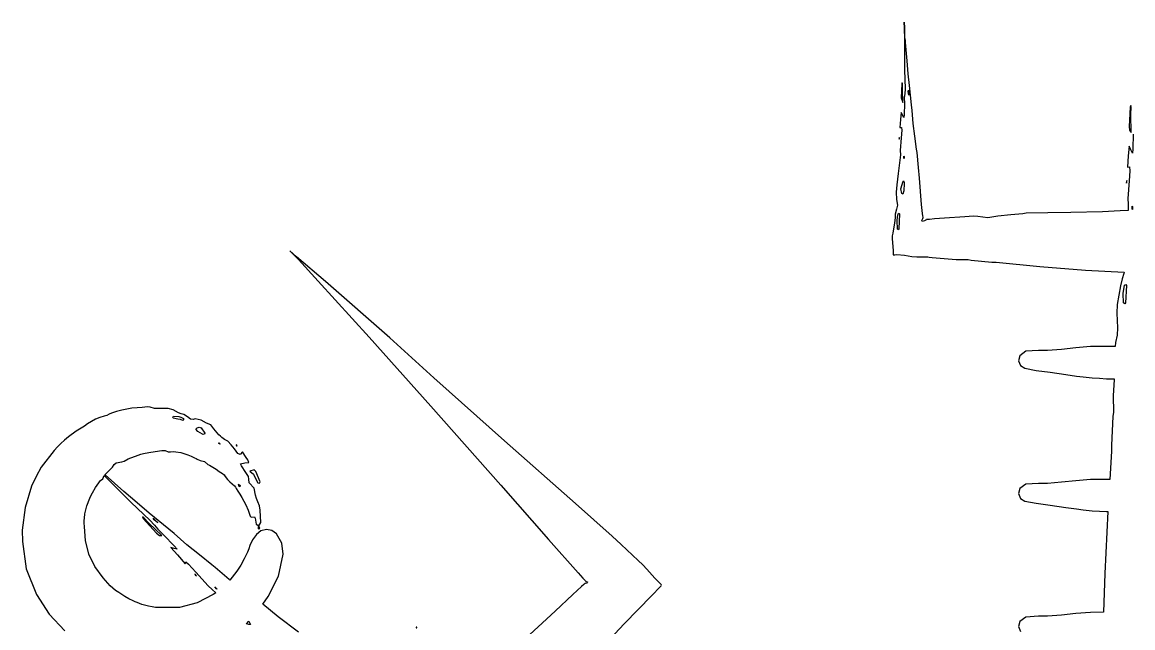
# Model space of a CAD drawing. Extents: x 0 to 225, y 0 to 227.
# Drawn here: x 27.4 to 112.3, y 180.3 to 226.7 of the extents above; entities that cross this region are included whole.
import ezdxf

# ---------------------------------------------------------------- set-up
doc = ezdxf.new("R2010")
doc.units = 0

msp = doc.modelspace()

# ---------------------------------------------------------------- linework, layer by layer
at = {"layer": 'Layer 1'}
for p, q in [((94.8482, 226.66), (94.850427, 226.537358)), ((94.852577, 226.519316), (94.8482, 226.66)), ((94.8482, 226.66), (94.8482, 226.66)), ((94.850427, 226.537358), (94.855267, 226.356756)), ((94.855267, 226.356756), (94.852577, 226.519316)), ((94.8553, 226.357), (94.856147, 226.303688)), ((94.856302, 226.318477), (94.8553, 226.357)), ((94.856697, 226.30307), (94.855777, 225.964373)), ((94.855777, 225.964373), (94.858235, 224.652953)), ((94.856147, 226.303688), (94.856223, 226.302729)), ((94.856223, 226.302729), (94.856302, 226.318477)), ((94.869758, 226.101764), (94.856697, 226.30307)), ((94.896569, 225.449145), (94.869758, 226.101764)), ((94.933904, 225.250461), (94.896569, 225.449145)), ((94.948729, 225.11572), (94.933904, 225.250461)), ((95.059735, 223.71), (94.948729, 225.11572)), ((94.858235, 224.652953), (94.867145, 223.740261)), ((94.867145, 223.740261), (94.873291, 223.005174)), ((95.150075, 222.719452), (95.059735, 223.71)), ((94.873291, 223.005174), (94.908851, 221.553444)), ((95.23642, 221.8068), (95.150075, 222.719452)), ((94.664593, 221.93417), (94.600678, 220.86373)), ((94.698623, 222.028196), (94.664593, 221.93417)), ((94.720901, 221.933369), (94.698623, 222.028196)), ((94.716984, 221.520348), (94.720901, 221.933369)), ((95.406343, 220.32772), (95.23642, 221.8068)), ((94.600678, 220.86373), (94.7388, 220.521)), ((94.7388, 220.521), (94.716984, 221.520348)), ((94.880657, 221.187515), (94.85162, 220.90382)), ((94.85162, 220.90382), (94.860529, 220.423007)), ((94.908851, 221.553444), (94.880657, 221.187515)), ((95.151171, 221.35695), (95.167842, 221.453089)), ((95.1512, 221.357), (95.151171, 221.35695)), ((95.185741, 221.083971), (95.1512, 221.357)), ((95.167842, 221.453089), (95.181747, 221.39148)), ((95.181747, 221.39148), (95.185741, 221.083971)), ((94.7388, 220.521), (94.7388, 220.521)), ((94.860529, 220.423007), (94.842019, 219.601741)), ((95.455969, 219.916201), (95.406343, 220.32772)), ((112.122567, 220.164531), (112.045438, 218.694591)), ((112.160283, 220.293628), (112.122567, 220.164531)), ((112.184328, 220.163419), (112.160283, 220.293628)), ((112.17872, 219.59626), (112.184328, 220.163419)), ((94.548415, 219.217721), (94.49825, 218.595176)), ((94.599192, 219.752309), (94.548415, 219.217721)), ((94.825963, 219.364217), (94.599192, 219.752309)), ((94.842019, 219.601741), (94.825963, 219.364217)), ((95.531636, 218.923155), (95.455969, 219.916201)), ((112.2, 218.224), (112.17872, 219.59626)), ((94.49825, 218.595176), (94.624849, 218.60844)), ((94.655193, 218.393576), (94.610252, 217.822576)), ((94.624849, 218.60844), (94.655193, 218.393576)), ((95.661309, 217.937562), (95.531636, 218.923155)), ((112.045438, 218.694591), (112.058805, 218.406199)), ((112.058805, 218.406199), (112.2, 218.224)), ((94.460987, 217.838901), (94.448313, 217.773259)), ((94.448313, 217.773259), (94.453305, 217.705889)), ((94.453305, 217.705889), (94.4752, 217.793)), ((94.4752, 217.793), (94.460987, 217.838901)), ((94.4752, 217.793), (94.4752, 217.793)), ((94.610252, 217.822576), (94.536507, 216.845854)), ((95.794591, 216.945323), (95.661309, 217.937562)), ((112.2, 218.224), (112.2, 218.224)), ((112.338196, 218.089389), (112.317072, 216.961629)), ((94.536507, 216.845854), (94.556633, 216.522944)), ((95.822551, 216.696889), (95.794591, 216.945323)), ((95.947615, 215.555239), (95.822551, 216.696889)), ((112.036833, 217.168351), (111.974225, 216.434227)), ((112.160272, 216.891518), (112.036833, 217.168351)), ((112.298405, 216.635454), (112.160272, 216.891518)), ((112.317072, 216.961629), (112.298405, 216.635454)), ((94.556633, 216.522944), (94.380024, 215.085844)), ((94.806403, 216.251626), (94.8094, 216.41)), ((94.829373, 216.236186), (94.806403, 216.251626)), ((94.8094, 216.41), (94.834673, 216.396736)), ((94.834673, 216.396736), (94.829373, 216.236186)), ((111.974225, 216.434227), (111.910082, 215.579377)), ((94.380024, 215.085844), (94.271786, 214.223777)), ((96.024588, 214.723745), (95.947615, 215.555239)), ((111.910082, 215.579377), (112.059942, 215.597583)), ((112.094819, 215.302557), (112.038202, 214.518462)), ((112.059942, 215.597583), (112.094819, 215.302557)), ((94.271786, 214.223777), (94.229918, 213.65996)), ((94.586385, 213.9199), (94.754389, 214.497391)), ((94.754389, 214.497391), (94.793336, 214.51963)), ((94.793336, 214.51963), (94.845496, 214.410737)), ((94.846653, 214.31963), (94.818614, 213.765685)), ((94.845496, 214.410737), (94.8467, 214.32)), ((94.8467, 214.32), (94.846653, 214.31963)), ((96.174614, 212.721255), (96.024588, 214.723745)), ((111.858408, 214.541071), (111.842429, 214.450884)), ((111.842429, 214.450884), (111.847808, 214.358394)), ((111.847808, 214.358394), (111.875, 214.478)), ((111.875, 214.478), (111.858408, 214.541071)), ((111.875, 214.478), (111.875, 214.478)), ((112.038202, 214.518462), (111.942247, 213.177192)), ((94.229918, 213.65996), (94.241365, 213.101366)), ((94.665738, 213.566685), (94.586385, 213.9199)), ((94.747864, 213.504692), (94.665738, 213.566685)), ((94.818614, 213.765685), (94.747864, 213.504692)), ((111.942247, 213.177192), (111.964446, 212.73379)), ((94.242133, 212.361098), (94.155175, 211.974389)), ((94.241365, 213.101366), (94.336852, 212.670063)), ((94.336852, 212.670063), (94.242133, 212.361098)), ((96.246298, 212.02216), (96.174614, 212.721255)), ((111.964446, 212.73379), (111.956843, 212.259316)), ((112.272699, 212.361442), (112.277, 212.579)), ((112.301204, 212.340242), (112.272699, 212.361442)), ((112.277, 212.579), (112.276467, 212.57892)), ((112.276467, 212.57892), (112.307811, 212.560714)), ((112.307811, 212.560714), (112.301204, 212.340242)), ((94.146341, 211.684036), (94.109466, 211.301975)), ((94.154483, 211.835307), (94.146341, 211.684036)), ((94.155175, 211.974389), (94.154483, 211.835307)), ((94.306256, 211.494435), (94.330837, 211.743137)), ((94.318702, 210.823495), (94.306256, 211.494435)), ((94.330837, 211.743137), (94.370399, 212.008739)), ((94.370399, 212.008739), (94.453903, 212.054255)), ((94.483632, 211.993877), (94.438, 210.851)), ((94.453903, 212.054255), (94.483632, 211.993877)), ((96.193909, 211.490852), (96.242149, 211.588783)), ((96.226557, 211.424942), (96.193909, 211.490852)), ((96.399325, 211.464619), (96.226557, 211.424942)), ((96.242149, 211.588783), (96.264352, 211.648281)), ((96.271187, 211.84655), (96.246298, 212.02216)), ((96.264352, 211.648281), (96.284477, 211.720529)), ((96.284017, 211.758708), (96.271187, 211.84655)), ((96.287243, 211.736737), (96.284017, 211.758708)), ((96.284477, 211.720529), (96.286631, 211.730286)), ((96.286631, 211.730286), (96.287243, 211.736737)), ((96.445262, 211.48709), (96.399325, 211.464619)), ((96.477986, 211.508905), (96.445262, 211.48709)), ((96.535909, 211.549083), (96.477986, 211.508905)), ((96.547124, 211.556573), (96.535909, 211.549083)), ((96.585687, 211.564023), (96.547124, 211.556573)), ((96.77858, 211.578699), (96.585687, 211.564023)), ((97.164445, 211.608005), (96.77858, 211.578699)), ((97.936249, 211.664082), (97.164445, 211.608005)), ((99.479859, 211.771975), (97.936249, 211.664082)), ((100.14842, 211.816417), (99.479859, 211.771975)), ((100.469589, 211.801705), (100.14842, 211.816417)), ((101.242704, 211.695502), (100.469589, 211.801705)), ((102.013339, 211.818412), (101.242704, 211.695502)), ((103.006998, 211.914399), (102.013339, 211.818412)), ((103.917923, 212.011077), (103.006998, 211.914399)), ((104.164822, 212.044097), (103.917923, 212.011077)), ((105.833952, 212.089458), (104.164822, 212.044097)), ((107.588352, 212.10947), (105.833952, 212.089458)), ((110.009242, 212.165127), (107.588352, 212.10947)), ((111.345282, 212.229079), (110.009242, 212.165127)), ((111.929417, 212.259277), (111.345282, 212.229079)), ((111.956843, 212.259316), (111.929417, 212.259277)), ((94.109466, 211.301975), (93.963972, 210.51569)), ((94.401128, 210.77975), (94.318702, 210.823495)), ((94.438, 210.851), (94.401128, 210.77975)), ((93.926098, 210.318417), (93.913039, 210.127866)), ((93.913039, 210.127866), (93.950374, 209.786902)), ((93.963972, 210.51569), (93.926098, 210.318417)), ((93.950374, 209.786902), (94.00092, 209.209913)), ((48.387642, 208.716064), (47.873621, 209.183924)), ((47.873621, 209.183924), (48.527683, 208.500932)), ((94.00092, 209.209913), (94.005069, 208.900174)), ((94.005069, 208.900174), (94.00722, 208.86315)), ((50.608032, 206.814394), (48.387642, 208.716064)), ((48.527683, 208.500932), (50.041873, 206.849622)), ((94.00722, 208.86315), (94.043017, 208.860192)), ((94.043017, 208.860192), (94.122527, 208.862879)), ((94.122527, 208.862879), (94.289839, 208.879857)), ((94.289839, 208.879857), (94.877425, 208.852279)), ((94.877425, 208.852279), (95.422997, 208.742004)), ((95.422997, 208.742004), (95.800026, 208.709895)), ((95.800026, 208.709895), (96.51606, 208.711306)), ((96.51606, 208.711306), (96.586658, 208.707965)), ((96.586658, 208.707965), (96.643582, 208.704014)), ((96.643582, 208.704014), (96.757196, 208.694565)), ((96.757196, 208.694565), (96.984043, 208.670906)), ((96.984043, 208.670906), (97.891898, 208.586903)), ((97.891898, 208.586903), (98.805568, 208.5056)), ((98.805568, 208.5056), (99.723038, 208.49833)), ((99.723038, 208.49833), (99.964482, 208.450663)), ((99.964482, 208.450663), (101.544502, 208.307356)), ((101.544502, 208.307356), (101.878371, 208.302327)), ((101.878371, 208.302327), (105.203581, 207.96889)), ((105.203581, 207.96889), (108.705861, 207.695338)), ((108.705861, 207.695338), (111.648661, 207.54554)), ((111.643053, 207.443139), (111.511385, 207.018866)), ((111.648661, 207.54554), (111.643053, 207.443139)), ((50.041873, 206.849622), (53.933933, 202.564212)), ((55.504122, 202.509234), (50.608032, 206.814394)), ((111.387396, 206.487851), (111.127518, 205.057781)), ((111.511385, 207.018866), (111.387396, 206.487851)), ((111.585347, 205.910756), (111.679, 206.536)), ((111.679, 206.536), (111.792453, 206.598492)), ((111.679, 206.536), (111.679, 206.536)), ((111.832015, 206.515604), (111.767256, 205.182474)), ((111.792453, 206.598492), (111.832015, 206.515604)), ((111.604553, 205.206245), (111.585347, 205.910756)), ((111.127518, 205.057781), (111.089492, 204.39702)), ((111.718322, 205.121514), (111.604553, 205.206245)), ((111.767256, 205.182474), (111.718322, 205.121514)), ((111.089492, 204.39702), (111.123158, 203.835253)), ((111.123158, 203.835253), (111.140808, 203.27104)), ((111.140808, 203.27104), (111.121843, 202.712456)), ((53.933933, 202.564212), (58.654793, 197.299662)), ((58.878652, 199.466304), (55.504122, 202.509234)), ((110.999697, 202.17271), (110.969429, 201.858978)), ((111.121843, 202.712456), (110.999697, 202.17271)), ((104.132879, 201.491888), (103.69616, 201.152959)), ((105.107795, 201.548897), (104.132879, 201.491888)), ((105.787724, 201.552239), (105.107795, 201.548897)), ((106.871034, 201.636778), (105.787724, 201.552239)), ((107.953184, 201.752543), (106.871034, 201.636778)), ((109.078594, 201.84319), (107.953184, 201.752543)), ((110.949764, 201.859209), (109.078594, 201.84319)), ((110.969429, 201.858978), (110.949764, 201.859209)), ((103.69616, 201.152959), (103.592613, 200.766331)), ((103.592613, 200.766331), (103.733802, 200.391806)), ((103.733802, 200.391806), (104.069195, 200.185276)), ((104.069195, 200.185276), (104.935642, 200.029489)), ((104.935642, 200.029489), (105.993602, 199.884184)), ((105.993602, 199.884184), (107.200742, 199.702997)), ((107.200742, 199.702997), (108.027164, 199.592185)), ((108.027164, 199.592185), (108.53594, 199.530037)), ((64.284742, 194.648364), (58.878652, 199.466304)), ((108.53594, 199.530037), (109.214486, 199.457173)), ((109.214486, 199.457173), (109.767048, 199.425282)), ((109.767048, 199.425282), (110.297947, 199.389985)), ((110.297947, 199.389985), (110.892837, 199.391636)), ((110.891917, 199.335098), (110.829827, 198.080444)), ((110.892837, 199.391636), (110.891917, 199.335098)), ((110.829827, 198.080444), (110.850586, 196.820608)), ((35.405068, 197.053324), (35.014826, 196.973173)), ((35.792237, 197.129643), (35.405068, 197.053324)), ((36.1864, 197.151306), (35.792237, 197.129643)), ((36.57741, 197.178808), (36.1864, 197.151306)), ((36.771226, 197.208538), (36.57741, 197.178808)), ((36.965733, 197.240533), (36.771226, 197.208538)), ((37.179375, 197.22198), (36.965733, 197.240533)), ((37.518688, 197.116508), (37.179375, 197.22198)), ((37.861915, 197.103526), (37.518688, 197.116508)), ((38.556901, 197.115853), (37.861915, 197.103526)), ((38.955825, 197.019486), (38.556901, 197.115853)), ((39.344532, 196.783227), (38.955825, 197.019486)), ((58.654793, 197.299662), (63.990903, 191.242942)), ((33.018436, 196.292592), (32.407722, 195.945021)), ((33.343612, 196.42115), (33.018436, 196.292592)), ((33.677241, 196.524931), (33.343612, 196.42115)), ((33.886957, 196.573981), (33.677241, 196.524931)), ((34.057267, 196.686715), (33.886957, 196.573981)), ((34.241787, 196.766491), (34.057267, 196.686715)), ((34.625044, 196.885061), (34.241787, 196.766491)), ((35.014826, 196.973173), (34.625044, 196.885061)), ((38.916224, 196.434384), (38.9801, 196.538)), ((38.944339, 196.381225), (38.916224, 196.434384)), ((39.317682, 196.300792), (38.944339, 196.381225)), ((38.98006, 196.53805), (39.392429, 196.506554)), ((38.9801, 196.538), (38.98006, 196.53805)), ((39.503432, 196.259771), (39.317682, 196.300792)), ((39.552944, 196.709979), (39.344532, 196.783227)), ((39.392429, 196.506554), (39.537231, 196.453779)), ((39.685953, 196.20423), (39.503432, 196.259771)), ((39.537231, 196.453779), (39.733121, 196.355641)), ((39.773337, 196.655169), (39.552944, 196.709979)), ((39.741726, 196.234266), (39.685953, 196.20423)), ((39.733121, 196.355641), (39.741726, 196.234266)), ((40.055189, 196.472992), (39.773337, 196.655169)), ((40.263751, 196.29066), (40.055189, 196.472992)), ((40.478, 196.274375), (40.263751, 196.29066)), ((40.642778, 196.328418), (40.478, 196.274375)), ((41.088023, 196.210884), (40.642778, 196.328418)), ((41.497011, 195.992026), (41.088023, 196.210884)), ((110.80442, 196.489017), (110.69211, 194.319367)), ((110.850586, 196.820608), (110.80442, 196.489017)), ((31.536046, 195.383201), (30.9372, 194.937)), ((32.168116, 195.772216), (31.536046, 195.383201)), ((32.407722, 195.945021), (32.168116, 195.772216)), ((40.68776, 195.52288), (40.776333, 195.622129)), ((40.6878, 195.523), (40.68776, 195.52288)), ((40.831568, 195.358102), (40.6878, 195.523)), ((40.776333, 195.622129), (40.945432, 195.691867)), ((41.18609, 195.148922), (40.831568, 195.358102)), ((40.945432, 195.691867), (41.077311, 195.642449)), ((41.077311, 195.642449), (41.368304, 195.222593)), ((41.841161, 195.861278), (41.497011, 195.992026)), ((42.063016, 195.560531), (41.841161, 195.861278)), ((42.43659, 195.095429), (42.063016, 195.560531)), ((30.64882, 194.697382), (30.370735, 194.443608)), ((30.788094, 194.822615), (30.64882, 194.697382)), ((30.9372, 194.937), (30.788094, 194.822615)), ((41.247391, 195.121459), (41.18609, 195.148922)), ((41.356168, 195.160445), (41.247391, 195.121459)), ((41.368304, 195.222593), (41.356168, 195.160445)), ((42.421805, 194.464923), (42.4543, 194.491)), ((42.511453, 194.386465), (42.421805, 194.464923)), ((42.559269, 194.987939), (42.43659, 195.095429)), ((42.4543, 194.491), (42.545946, 194.416945)), ((42.4543, 194.491), (42.4543, 194.491)), ((42.674497, 194.882159), (42.559269, 194.987939)), ((42.886059, 194.731881), (42.674497, 194.882159)), ((43.119361, 194.618552), (42.886059, 194.731881)), ((43.372556, 194.324759), (43.119361, 194.618552)), ((69.702662, 189.853174), (64.284742, 194.648364)), ((29.840987, 193.903607), (28.865611, 192.626387)), ((30.093799, 194.185341), (29.840987, 193.903607)), ((30.370735, 194.443608), (30.093799, 194.185341)), ((36.274326, 193.551472), (36.471907, 193.615463)), ((36.471907, 193.615463), (36.571004, 193.64769)), ((36.571004, 193.64769), (36.673019, 193.667663)), ((36.673019, 193.667663), (37.081775, 193.755152)), ((37.081775, 193.755152), (37.577568, 193.831352)), ((37.577568, 193.831352), (38.079582, 193.887968)), ((38.079582, 193.887968), (38.336314, 193.891694)), ((38.336314, 193.891694), (38.567234, 193.797714)), ((38.567234, 193.797714), (38.751601, 193.802379)), ((38.751601, 193.802379), (38.950333, 193.811616)), ((38.950333, 193.811616), (39.147835, 193.803454)), ((39.147835, 193.803454), (39.537002, 193.747436)), ((39.537002, 193.747436), (40.06645, 193.560743)), ((42.545946, 194.416945), (42.511453, 194.386465)), ((43.630055, 194.039585), (43.372556, 194.324759)), ((43.75412, 193.855257), (43.630055, 194.039585)), ((43.893538, 193.676941), (43.75412, 193.855257)), ((43.819066, 194.29593), (43.769056, 194.322176)), ((43.769056, 194.322176), (43.795097, 194.24743)), ((43.795097, 194.24743), (43.8438, 194.245)), ((43.8438, 194.245), (43.819066, 194.29593)), ((43.8438, 194.245), (43.8438, 194.245)), ((44.059315, 193.603174), (43.893538, 193.676941)), ((44.251133, 193.792133), (44.059315, 193.603174)), ((44.532062, 193.375983), (44.251133, 193.792133)), ((110.695643, 193.860909), (110.561438, 191.693639)), ((110.69211, 194.319367), (110.695643, 193.860909)), ((34.305503, 192.627353), (34.42573, 192.820365)), ((34.42573, 192.820365), (34.593734, 192.949882)), ((34.593734, 192.949882), (35.025534, 193.035226)), ((35.025534, 193.035226), (35.194153, 193.080723)), ((35.194153, 193.080723), (35.506118, 193.252935)), ((35.506118, 193.252935), (36.274326, 193.551472)), ((40.06645, 193.560743), (40.326791, 193.455906)), ((40.326791, 193.455906), (40.588515, 193.349895)), ((40.588515, 193.349895), (40.696677, 193.29973)), ((40.696677, 193.29973), (40.796019, 193.231514)), ((40.796019, 193.231514), (41.012035, 193.143884)), ((41.012035, 193.143884), (41.336983, 193.046235)), ((41.336983, 193.046235), (41.591714, 192.836344)), ((41.591714, 192.836344), (41.718468, 192.765941)), ((41.718468, 192.765941), (42.229623, 192.471126)), ((44.109246, 192.892136), (44.4159, 192.952399)), ((44.185446, 192.729046), (44.109246, 192.892136)), ((44.4159, 192.952399), (44.722957, 192.986449)), ((44.652398, 193.193394), (44.532062, 193.375983)), ((44.722957, 192.986449), (44.652398, 193.193394)), ((28.464229, 191.920282), (28.126068, 191.177324)), ((28.865611, 192.626387), (28.464229, 191.920282)), ((33.633223, 191.856475), (33.680699, 191.97529)), ((33.680699, 191.97529), (34.135393, 191.51758)), ((33.736885, 192.044085), (33.760699, 192.069087)), ((33.745798, 192.036516), (33.736885, 192.044085)), ((35.176328, 190.773546), (33.745798, 192.036516)), ((33.760699, 192.069087), (33.933159, 192.241451)), ((33.933159, 192.241451), (34.305503, 192.627353)), ((42.229623, 192.471126), (42.45647, 192.283149)), ((42.45647, 192.283149), (42.72219, 192.131181)), ((42.72219, 192.131181), (42.851707, 192.046698)), ((42.851707, 192.046698), (42.92653, 191.91507)), ((42.92653, 191.91507), (43.099066, 191.669898)), ((44.495489, 192.209154), (44.185446, 192.729046)), ((44.698139, 191.919103), (44.495489, 192.209154)), ((44.732325, 191.699859), (44.698139, 191.919103)), ((45.146516, 192.411188), (44.803125, 192.318728)), ((44.803125, 192.318728), (45.0866, 192.085)), ((45.0866, 192.085), (45.281105, 191.708468)), ((45.0866, 192.085), (45.0866, 192.085)), ((45.280645, 192.296714), (45.146516, 192.411188)), ((45.602979, 191.505014), (45.280645, 192.296714)), ((28.126068, 191.177324), (27.624111, 189.52689)), ((32.77953, 190.671534), (33.022664, 191.059646)), ((33.022664, 191.059646), (33.265491, 191.423348)), ((33.265491, 191.423348), (33.325638, 191.515454)), ((33.325638, 191.515454), (33.400385, 191.595845)), ((33.400385, 191.595845), (33.566546, 191.741266)), ((33.566546, 191.741266), (33.633223, 191.856475)), ((34.135393, 191.51758), (35.027037, 190.639458)), ((43.099066, 191.669898), (43.282434, 191.495155)), ((43.282434, 191.495155), (43.640489, 191.189528)), ((43.640489, 191.189528), (43.712929, 191.097826)), ((43.712929, 191.097826), (43.771313, 190.99775)), ((43.995986, 191.144267), (43.931383, 191.335106)), ((43.931383, 191.335106), (44.0719, 191.21)), ((44.041847, 191.123335), (43.995986, 191.144267)), ((44.071884, 191.209661), (44.041847, 191.123335)), ((44.0719, 191.21), (44.071884, 191.209661)), ((44.769121, 191.420064), (44.732325, 191.699859)), ((45.140926, 191.014246), (44.769121, 191.420064)), ((45.281105, 191.708468), (45.434744, 191.427674)), ((45.434744, 191.427674), (45.54091, 191.395142)), ((45.54091, 191.395142), (45.602979, 191.505014)), ((63.990903, 191.242942), (67.645583, 187.097952)), ((104.132873, 191.326068), (103.696154, 190.987142)), ((105.107789, 191.383077), (104.132873, 191.326068)), ((105.787718, 191.386418), (105.107789, 191.383077)), ((106.871028, 191.470958), (105.787718, 191.386418)), ((107.953178, 191.586745), (106.871028, 191.470958)), ((109.078588, 191.677392), (107.953178, 191.586745)), ((110.561438, 191.693639), (109.078588, 191.677392)), ((32.34427, 189.676781), (32.570121, 190.264909)), ((32.570121, 190.264909), (32.669294, 190.471131)), ((32.669294, 190.471131), (32.77953, 190.671534)), ((35.027037, 190.639458), (35.744146, 189.93195)), ((36.185268, 189.905296), (35.176328, 190.773546)), ((43.771313, 190.99775), (43.891305, 190.798171)), ((43.891305, 190.798171), (44.053546, 190.559013)), ((44.053546, 190.559013), (44.197584, 190.308716)), ((44.197584, 190.308716), (44.501941, 189.747244)), ((45.256465, 190.487707), (45.140926, 191.014246)), ((45.323526, 190.226595), (45.256465, 190.487707)), ((45.423086, 189.980179), (45.323526, 190.226595)), ((103.696154, 190.987142), (103.592602, 190.600513)), ((103.592602, 190.600513), (103.733797, 190.225989)), ((103.733797, 190.225989), (104.06919, 190.019442)), ((27.624111, 189.52689), (27.406966, 187.815534)), ((32.193936, 189.066507), (32.263303, 189.372901)), ((32.263303, 189.372901), (32.34427, 189.676781)), ((35.744146, 189.93195), (37.172066, 188.55861)), ((37.109178, 189.115611), (36.185268, 189.905296)), ((44.501941, 189.747244), (44.688998, 189.326965)), ((45.554754, 189.671019), (45.423086, 189.980179)), ((45.599156, 189.338449), (45.554754, 189.671019)), ((72.507952, 187.348784), (69.702662, 189.853174)), ((104.06919, 190.019442), (104.935637, 189.863655)), ((104.935637, 189.863655), (105.993597, 189.718353)), ((105.993597, 189.718353), (107.200737, 189.537192)), ((107.200737, 189.537192), (108.027159, 189.42638)), ((108.027159, 189.42638), (108.535935, 189.364215)), ((108.535935, 189.364215), (109.214481, 189.291351)), ((32.150302, 188.374581), (32.152912, 188.547501)), ((32.152912, 188.547501), (32.163284, 188.720221)), ((32.163284, 188.720221), (32.193936, 189.066507)), ((36.698602, 188.749489), (36.593435, 188.821314)), ((36.593435, 188.821314), (36.666183, 188.697173)), ((36.666183, 188.697173), (37.680583, 187.583563)), ((37.0996, 188.342), (36.698602, 188.749489)), ((38.605538, 187.884291), (37.109178, 189.115611)), ((37.172066, 188.55861), (37.511531, 188.176817)), ((37.492528, 188.605766), (37.409335, 188.713676)), ((37.409335, 188.713676), (37.4759, 188.669)), ((37.4759, 188.669), (37.47586, 188.66847)), ((37.47586, 188.66847), (37.772382, 188.379226)), ((37.772382, 188.379226), (37.492528, 188.605766)), ((44.688998, 189.326965), (44.836338, 188.888344)), ((44.836338, 188.888344), (44.916077, 188.809759)), ((44.916077, 188.809759), (45.176062, 188.817461)), ((45.176062, 188.817461), (45.225813, 188.712254)), ((45.225813, 188.712254), (45.302631, 188.266837)), ((45.645325, 188.384273), (45.599156, 189.338449)), ((109.214481, 189.291351), (109.767043, 189.259491)), ((109.767043, 189.259491), (110.297942, 189.224173)), ((110.415936, 189.224498), (110.193006, 184.485548)), ((110.297942, 189.224173), (110.415936, 189.224498)), ((27.406966, 187.815534), (27.421867, 186.946036)), ((32.164743, 188.071624), (32.150302, 188.374581)), ((32.235466, 187.003195), (32.164743, 188.071624)), ((38.086497, 187.387022), (37.0996, 188.342)), ((37.0996, 188.342), (37.0996, 188.342)), ((37.511531, 188.176817), (37.771565, 187.872881)), ((37.771565, 187.872881), (38.24285, 187.41523)), ((39.017751, 187.547436), (38.605538, 187.884291)), ((45.302631, 188.266837), (45.502825, 188.134591)), ((45.654124, 187.760299), (45.321399, 187.482895)), ((45.497211, 188.113838), (45.422236, 187.978541)), ((45.422236, 187.978541), (45.5032, 187.88)), ((45.502272, 188.134204), (45.49236, 188.122221)), ((45.49236, 188.122221), (45.4972, 188.114)), ((45.4972, 188.114), (45.508415, 188.133264)), ((45.570651, 187.967729), (45.497211, 188.113838)), ((45.508415, 188.133264), (45.502272, 188.134204)), ((45.502825, 188.134591), (45.645325, 188.384273)), ((45.5032, 187.88), (45.570651, 187.967729)), ((45.5032, 187.88), (45.5032, 187.88)), ((46.073652, 187.868259), (45.654124, 187.760299)), ((46.498951, 187.785925), (46.073652, 187.868259)), ((46.847879, 187.529199), (46.498951, 187.785925)), ((27.421867, 186.946036), (27.706989, 184.843875)), ((32.504267, 185.976443), (32.235466, 187.003195)), ((37.680583, 187.583563), (37.89331, 187.390386)), ((37.89331, 187.390386), (38.086497, 187.387022)), ((38.24285, 187.41523), (39.031404, 186.598657)), ((39.984833, 186.695069), (39.017751, 187.547436)), ((45.018654, 187.075118), (44.815454, 186.644123)), ((45.321399, 187.482895), (45.018654, 187.075118)), ((47.262858, 186.81881), (46.847879, 187.529199)), ((47.355732, 185.978917), (47.262858, 186.81881)), ((67.645583, 187.097952), (69.902463, 184.552712)), ((73.206316, 186.719401), (72.507952, 187.348784)), ((32.961226, 185.018497), (32.504267, 185.976443)), ((39.019084, 186.404989), (38.771754, 186.488596)), ((38.771754, 186.488596), (39.274998, 185.908204)), ((39.254949, 186.350722), (39.019084, 186.404989)), ((39.031404, 186.598657), (39.254949, 186.350722)), ((40.955677, 185.917175), (39.984833, 186.695069)), ((44.620037, 186.118832), (44.387204, 185.616477)), ((44.729658, 186.377291), (44.620037, 186.118832)), ((44.815454, 186.644123), (44.729658, 186.377291)), ((46.995158, 184.283324), (47.355732, 185.978917)), ((74.512096, 185.477101), (73.206316, 186.719401)), ((39.274998, 185.908204), (39.868429, 185.239262)), ((39.868429, 185.239262), (39.90722, 185.392791)), ((39.90722, 185.392791), (40.130458, 185.215894)), ((40.130458, 185.215894), (40.674342, 184.605276)), ((41.91738, 185.145044), (40.955677, 185.917175)), ((42.153984, 184.94658), (41.91738, 185.145044)), ((44.124249, 185.136719), (43.828571, 184.682342)), ((44.387204, 185.616477), (44.124249, 185.136719)), ((74.852332, 185.147296), (74.512096, 185.477101)), ((75.163143, 184.813362), (74.852332, 185.147296)), ((27.706989, 184.843875), (28.493807, 182.873776)), ((33.596423, 184.156484), (32.961226, 185.018497)), ((40.6031, 184.451), (40.663634, 184.371532)), ((40.653877, 184.421886), (40.6031, 184.451)), ((40.6031, 184.451), (40.6031, 184.451)), ((40.73231, 184.310727), (40.653877, 184.421886)), ((40.663634, 184.371532), (40.73231, 184.310727)), ((40.674342, 184.605276), (41.612535, 183.559926)), ((43.228844, 184.036502), (42.153984, 184.94658)), ((43.828571, 184.682342), (43.293063, 183.99039)), ((46.211882, 182.736867), (46.995158, 184.283324)), ((69.902463, 184.552712), (70.279647, 184.129551)), ((75.78538, 184.143573), (75.163143, 184.813362)), ((110.193006, 184.485548), (110.093218, 181.528078)), ((33.768959, 183.951913), (33.596423, 184.156484)), ((33.951943, 183.756006), (33.768959, 183.951913)), ((34.134541, 183.556447), (33.951943, 183.756006)), ((34.335808, 183.376516), (34.134541, 183.556447)), ((41.612535, 183.559926), (41.937714, 183.266282)), ((42.121962, 183.460779), (42.1422, 183.478)), ((42.275293, 183.303203), (42.121962, 183.460779)), ((42.14218, 183.47835), (42.296742, 183.315917)), ((42.1422, 183.478), (42.14218, 183.47835)), ((43.293063, 183.99039), (43.228844, 184.036502)), ((70.181543, 183.503692), (69.50484, 182.876482)), ((70.35139, 183.659761), (70.181543, 183.503692)), ((70.279647, 184.129551), (70.46847, 183.91824)), ((70.436353, 183.737714), (70.35139, 183.659761)), ((70.443651, 183.737923), (70.436353, 183.737714)), ((70.472841, 183.737358), (70.443651, 183.737923)), ((70.46847, 183.91824), (70.512101, 183.877815)), ((70.573783, 183.759041), (70.472841, 183.737358)), ((70.512101, 183.877815), (70.52847, 183.872187)), ((70.52847, 183.872187), (70.59077, 183.853961)), ((70.604828, 183.769506), (70.573783, 183.759041)), ((70.59077, 183.853961), (70.616814, 183.845511)), ((70.613278, 183.785658), (70.604828, 183.769506)), ((70.617042, 183.82404), (70.613278, 183.785658)), ((70.616814, 183.845511), (70.617042, 183.82404)), ((75.536023, 182.809205), (76.17685, 183.473366)), ((76.096575, 183.807853), (75.78538, 184.143573)), ((76.252212, 183.639829), (76.096575, 183.807853)), ((76.17685, 183.473366), (76.256744, 183.556291)), ((76.291082, 183.597778), (76.252212, 183.639829)), ((76.256744, 183.556291), (76.291082, 183.597778)), ((28.493807, 182.873776), (29.465913, 181.391848)), ((34.551426, 183.194071), (34.335808, 183.376516)), ((34.783805, 183.034497), (34.551426, 183.194071)), ((35.016723, 182.872888), (34.783805, 183.034497)), ((35.262084, 182.731777), (35.016723, 182.872888)), ((35.564677, 182.553825), (35.262084, 182.731777)), ((42.017682, 182.87508), (40.774905, 182.243205)), ((41.937714, 183.266282), (42.203124, 183.001216)), ((42.203124, 183.001216), (42.017682, 182.87508)), ((42.296742, 183.315917), (42.275293, 183.303203)), ((45.800436, 182.151581), (46.211882, 182.736867)), ((69.50484, 182.876482), (68.15451, 181.618732)), ((73.431553, 180.632295), (75.536023, 182.809205)), ((35.881787, 182.400686), (35.564677, 182.553825)), ((36.041186, 182.321427), (35.881787, 182.400686)), ((36.207578, 182.260893), (36.041186, 182.321427)), ((36.542203, 182.132682), (36.207578, 182.260893)), ((37.064805, 181.990047), (36.542203, 182.132682)), ((37.333212, 181.937554), (37.064805, 181.990047)), ((37.60546, 181.890809), (37.333212, 181.937554)), ((39.42485, 181.89513), (37.60546, 181.890809)), ((39.4249, 181.895), (39.42485, 181.89513)), ((40.774905, 182.243205), (39.4249, 181.895)), ((46.966786, 181.175877), (45.800436, 182.151581)), ((29.465913, 181.391848), (30.666347, 180.105116)), ((48.525606, 180.013127), (46.966786, 181.175877)), ((68.15451, 181.618732), (65.55548, 179.207142)), ((104.132873, 181.160278), (103.696154, 180.821369)), ((105.107789, 181.217287), (104.132873, 181.160278)), ((105.787718, 181.220608), (105.107789, 181.217287)), ((106.871028, 181.305148), (105.787718, 181.220608)), ((107.953178, 181.420952), (106.871028, 181.305148)), ((109.078588, 181.511582), (107.953178, 181.420952)), ((110.093218, 181.528078), (109.078588, 181.511582)), ((44.543409, 180.641477), (44.726929, 180.832541)), ((44.72547, 180.577546), (44.543409, 180.641477)), ((44.86167, 180.59335), (44.72547, 180.577546)), ((44.726929, 180.832541), (44.744444, 180.853053)), ((44.744444, 180.853053), (44.8617, 180.593)), ((44.8617, 180.593), (44.86167, 180.59335)), ((57.539448, 180.398387), (57.525467, 180.338025)), ((57.525467, 180.338025), (57.588459, 180.342902)), ((57.587, 180.395), (57.539448, 180.398387)), ((57.588459, 180.342902), (57.587, 180.395)), ((57.587, 180.395), (57.587, 180.395)), ((72.360243, 179.496245), (73.431553, 180.632295)), ((103.696154, 180.821369), (103.592607, 180.434741)), ((103.592607, 180.434741), (103.733797, 180.060216))]:
    msp.add_line(p, q, dxfattribs=at)

doc.saveas('drawing.dxf')
